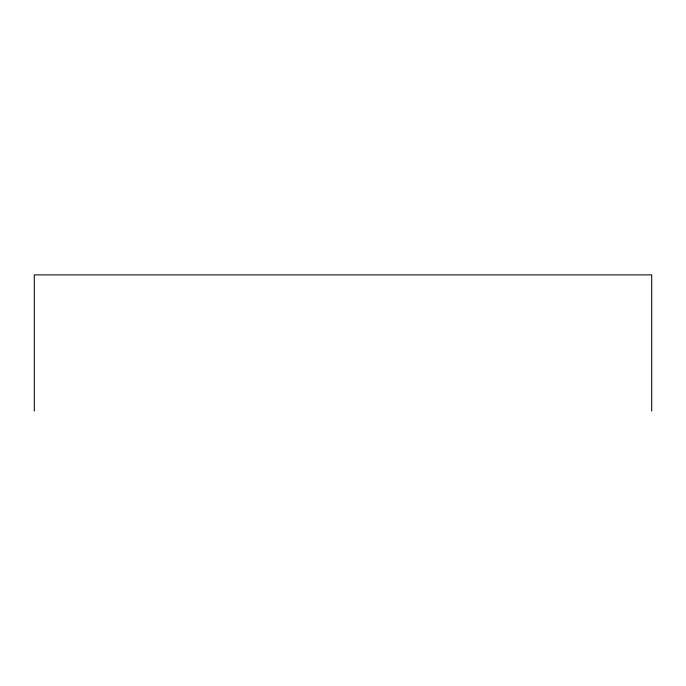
<?xml version="1.0" encoding="UTF-8"?>
<svg xmlns="http://www.w3.org/2000/svg" width="686" height="686" viewBox="0 0 686 686"><rect width="100%" height="100%" fill="white"/><g stroke="black" fill="none" stroke-linecap="round" stroke-linejoin="round"><path stroke-width="1.03" d="M651.7 411.103L651.7 274.897L34.3 274.897L34.3 411.103"/></g></svg>
